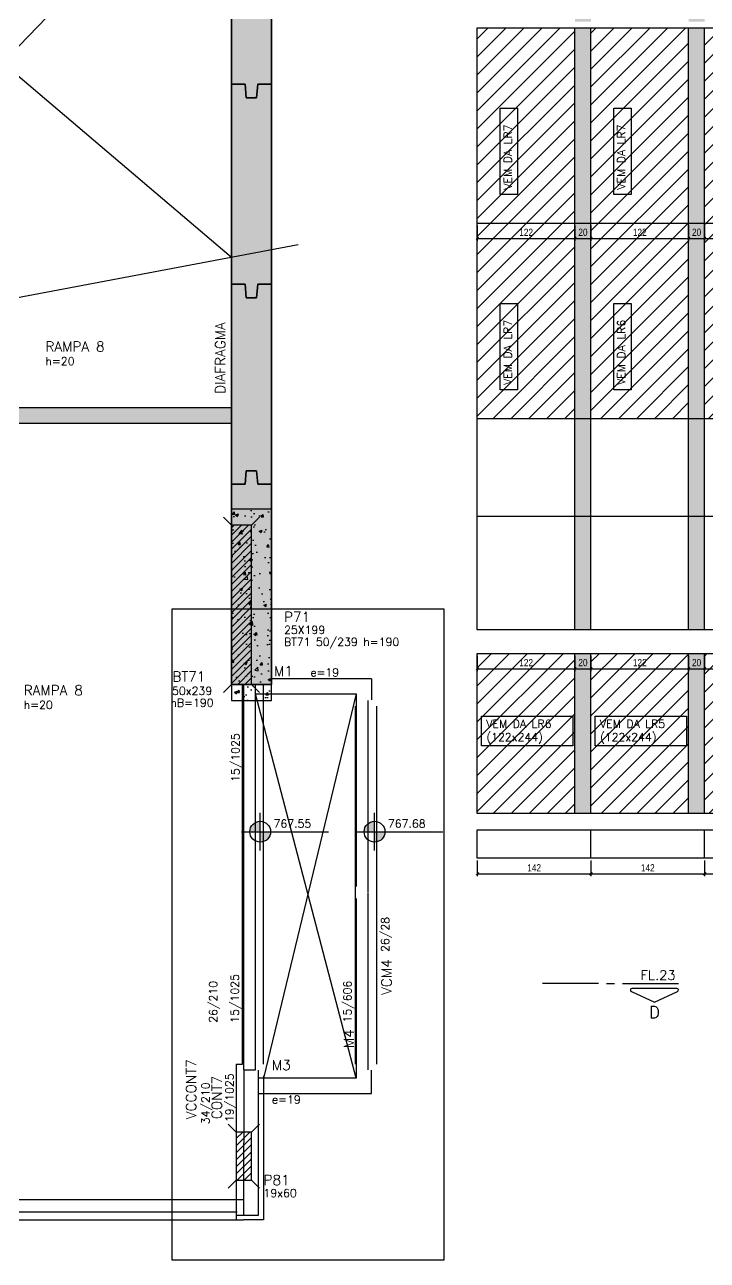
# Model space of a CAD drawing. Extents: x 1860 to 9314, y -614 to 3837.
# Drawn here: x 6592 to 7445, y 378 to 1921 of the extents above; entities that cross this region are included whole.
import ezdxf
from ezdxf.enums import TextEntityAlignment as Align

# ---------------------------------------------------------------- set-up
doc = ezdxf.new("R2010")
doc.units = 0
doc.linetypes.add('DASHED', pattern=[0.75, 0.5, -0.25])
for name, color, linetype in [('COTA', 241, 'Continuous'), ('F-AUX', 2, 'Continuous'), ('F-AUX-RED', 1, 'Continuous'), ('F-BLOCOS', 3, 'Continuous'), ('F-BLOCOS-DIM', 2, 'Continuous'), ('F-BLOCOS-NOME', 3, 'Continuous'), ('F-CORTE-INDICAÇÃO', 4, 'Continuous'), ('F-DESNIVEL-8', 11, 'Continuous'), ('F-LAJES', 3, 'Continuous'), ('F-LAJES-DIM', 2, 'Continuous'), ('F-LAJES-NOME', 4, 'Continuous'), ('F-NÍVEL-PLANTA', 2, 'Continuous'), ('F-PARC-DIM', 2, 'Continuous'), ('F-PARC-NOME', 4, 'Continuous'), ('F-PILARES-DIM', 172, 'Continuous'), ('F-PILARES-HACH', 174, 'Continuous'), ('F-PILARES-N', 170, 'Continuous'), ('F-PILARES-NASCE', 4, 'Continuous'), ('F-PILARES-NOME', 170, 'Continuous'), ('F-SOLIDO-EST', 252, 'Continuous'), ('F-TEXTO', 6, 'Continuous'), ('F-VIGAS', 3, 'Continuous'), ('F-VIGAS-NOME', 4, 'Continuous'), ('F-VÃO', 1, 'Continuous'), ('Painéis', 200, 'Continuous')]:
    doc.layers.add(name, color=color, linetype=linetype)
doc.layers.add('Hachura', color=251, linetype='Continuous', lineweight=9)
doc.styles.add('COTA TECNICA-50', font='techl___.ttf', dxfattribs={"height": 9})
doc.styles.add('MCP', font='romans.shx')
doc.styles.add('ROMANS', font='romans.shx')
doc.dimstyles.new('COTA PAINEL-50', dxfattribs={"dimtxt": 9, "dimasz": 3, "dimexe": 3, "dimexo": 3, "dimgap": 3, "dimtad": 1, "dimdec": 1, "dimzin": 12, "dimdsep": 46, "dimtxsty": 'COTA TECNICA-50', "dimblk1": 'OBLIQUE', "dimblk2": 'OBLIQUE', "dimsah": 1, "dimcen": 0.9, "dimclrd": 4, "dimclre": 4, "dimclrt": 240, "dimadec": 1, "dimazin": 3, "dimtfac": 1, "dimtdec": 1, "dimtmove": 0, "dimatfit": 3, "dimfxl": 1, "dimtolj": 1, "dimtzin": 12, "dimarcsym": 0})
pattern_1 = [(45, (3615.476, 1372.732), (-4.419417, 4.419417), [])]

# ---------------------------------------------------------------- blocks, each defined once
blk = doc.blocks.new('*U422')
at = {"layer": 'F-CORTE-INDICAÇÃO'}
for p, q in [((70, 0), (0, 0)), ((80, 0), (90, 0)), ((100, 0), (170, 0))]:
    blk.add_line(p, q, dxfattribs=at)
blk.add_lwpolyline([(112, 6, -0.802585), (111.2, 9.8), (140, 23.3), (168.8, 9.8, -0.802585), (168, 6)], format="xyb", close=True, dxfattribs=at)
at = {"layer": 'F-CORTE-INDICAÇÃO', "style": 'ROMANS'}
blk.add_attdef('CORTE', text='', height=15, dxfattribs=at).set_placement((140, 35.8), align=Align.MIDDLE_CENTER)
at = {"layer": 'F-CORTE-INDICAÇÃO', "color": 2, "style": 'ROMANS'}
blk.add_attdef('FOLHA', text='', height=12, dxfattribs=at).set_placement((144.6, -10.5), align=Align.MIDDLE_CENTER)
blk = doc.blocks.new('A$C73795571')
at = {"layer": 'F-AUX-RED', "linetype": 'Continuous'}
h = blk.add_hatch(dxfattribs=at)
h.set_pattern_fill('AR-CONC', color=256, scale=5)
h.set_pattern_definition([(50, (4e-12, -570), (35.863, -3.1376), [3.75, -41.25]), (355, (4e-12, -570), (-6.93757, 37.6096), [3, -33]), (100.4514, (2.99, -570.26), (28.92544, 34.472), [3.187, -35.0571]), (46.1842, (4e-12, -560), (53.36207, -8.27596), [5.625, -61.875]), (96.6356, (4.447, -560.69), (46.7331, 48.7059), [4.7805, -52.5857]), (351.1842, (4e-12, -560), (46.7331, 48.7059), [4.5, -49.5]), (21, (5, -562.5), (29.84535, -20.13094), [3.75, -41.25]), (326, (5, -562.5), (12.16577, 36.2575), [3, -33]), (71.4514, (7.487, -564.178), (42.01112, 16.12656), [3.187, -35.0571]), (37.5, (4e-12, -570), (0.607993, 16.644693), [0, -32.6, 0, -33.5, 0, -33.125]), (7.5, (4e-12, -570), (13.15348, 19.72059), [0, -19.1, 0, -31.85, 0, -12.625]), (327.5, (-11.15, -570), (26.69112, -1.127744), [0, -12.5, 0, -39, 0, -51.75]), (317.5, (-16.15, -570), (29.15931, 5.00525), [0, -16.25, 0, -25.9, 0, -36.75])])
h.paths.add_polyline_path([(3234.5, -295.5), (3284.5, -295.5), (3284.5, -56.5), (3234.5, -56.5)])
at = {"layer": 'F-BLOCOS', "color": 2, "linetype": 'Continuous'}
blk.add_lwpolyline([(3234.5, -295.5), (3284.5, -295.5), (3284.5, -56.5), (3234.5, -56.5)], close=True, dxfattribs=at)
blk = doc.blocks.new('Nível - Planta')
at = {"layer": 'F-NÍVEL-PLANTA'}
h = blk.add_hatch(color=71, dxfattribs=at)
h.paths.add_polyline_path([(0, 0), (0, 0.26, 0.414214), (-0.26, 0)])
h.paths.add_polyline_path([(0.26, 0), (0, 0), (0, -0.26, 0.414214)])
for p, q in [((0, -0.469), (0, 0.469)), ((-0.469, 0), (1.704, 0))]:
    blk.add_line(p, q, dxfattribs=at)
blk.add_circle((0, 0), 0.26, dxfattribs=at)
at = {"layer": 'F-TEXTO', "color": 3, "style": 'MCP'}
blk.add_attdef('NÍVEL', (0.333, 0.102), '', height=0.2, dxfattribs=at)
blk = doc.blocks.new('_Oblique')
at = {"color": 0, "linetype": 'ByBlock', "lineweight": -2}
blk.add_line((-0.5, -0.5), (0.5, 0.5), dxfattribs=at)
blk = doc.blocks.new('*D790')
at = {"layer": 'COTA', "color": 4, "lineweight": -2, "transparency": 16777216}
for p, q in [((7157.2, 1670.5), (7157.2, 1651.5)), ((7279.2, 1670.5), (7279.2, 1651.5)), ((7157.2, 1654.5), (7279.2, 1654.5))]:
    blk.add_line(p, q, dxfattribs=at)
at = {"layer": 'Defpoints', "color": 0, "transparency": 16777216}
for p in [(7157.2, 1673.5), (7279.2, 1673.5), (7279.2, 1654.5)]:
    blk.add_point(p, dxfattribs=at)
at = {"layer": 'COTA', "color": 4, "lineweight": -2, "transparency": 16777216, "xscale": 3, "yscale": 3, "zscale": 3, "rotation": 180}
blk.add_blockref('_Oblique', (7157.2, 1654.5), dxfattribs=at)
at = {"layer": 'COTA', "color": 4, "lineweight": -2, "transparency": 16777216, "xscale": 3, "yscale": 3, "zscale": 3}
blk.add_blockref('_Oblique', (7279.2, 1654.5), dxfattribs=at)
at = {"layer": 'COTA', "color": 240, "transparency": 16777216, "insert": (7218.2, 1662.1), "char_height": 9, "attachment_point": 5, "style": 'COTA TECNICA-50'}
blk.add_mtext('\\A1;122', dxfattribs=at)
blk = doc.blocks.new('*D791')
at = {"layer": 'COTA', "color": 4, "lineweight": -2, "transparency": 16777216}
for p, q in [((7279.2, 1670.5), (7279.2, 1651.5)), ((7299.2, 1670.5), (7299.2, 1651.5)), ((7279.2, 1654.5), (7299.2, 1654.5))]:
    blk.add_line(p, q, dxfattribs=at)
at = {"layer": 'Defpoints', "color": 0, "transparency": 16777216}
for p in [(7279.2, 1673.5), (7299.2, 1673.5), (7299.2, 1654.5)]:
    blk.add_point(p, dxfattribs=at)
at = {"layer": 'COTA', "color": 4, "lineweight": -2, "transparency": 16777216, "xscale": 3, "yscale": 3, "zscale": 3, "rotation": 180}
blk.add_blockref('_Oblique', (7279.2, 1654.5), dxfattribs=at)
at = {"layer": 'COTA', "color": 4, "lineweight": -2, "transparency": 16777216, "xscale": 3, "yscale": 3, "zscale": 3}
blk.add_blockref('_Oblique', (7299.2, 1654.5), dxfattribs=at)
at = {"layer": 'COTA', "color": 240, "transparency": 16777216, "insert": (7289.2, 1662.1), "char_height": 9, "attachment_point": 5, "style": 'COTA TECNICA-50'}
blk.add_mtext('\\A1;20', dxfattribs=at)
blk = doc.blocks.new('*D792')
at = {"layer": 'COTA', "color": 4, "lineweight": -2, "transparency": 16777216}
for p, q in [((7299.2, 1670.5), (7299.2, 1651.5)), ((7421.2, 1670.5), (7421.2, 1651.5)), ((7299.2, 1654.5), (7421.2, 1654.5))]:
    blk.add_line(p, q, dxfattribs=at)
at = {"layer": 'Defpoints', "color": 0, "transparency": 16777216}
for p in [(7299.2, 1673.5), (7421.2, 1673.5), (7421.2, 1654.5)]:
    blk.add_point(p, dxfattribs=at)
at = {"layer": 'COTA', "color": 4, "lineweight": -2, "transparency": 16777216, "xscale": 3, "yscale": 3, "zscale": 3, "rotation": 180}
blk.add_blockref('_Oblique', (7299.2, 1654.5), dxfattribs=at)
at = {"layer": 'COTA', "color": 4, "lineweight": -2, "transparency": 16777216, "xscale": 3, "yscale": 3, "zscale": 3}
blk.add_blockref('_Oblique', (7421.2, 1654.5), dxfattribs=at)
at = {"layer": 'COTA', "color": 240, "transparency": 16777216, "insert": (7360.2, 1662.1), "char_height": 9, "attachment_point": 5, "style": 'COTA TECNICA-50'}
blk.add_mtext('\\A1;122', dxfattribs=at)
blk = doc.blocks.new('*D793')
at = {"layer": 'COTA', "color": 4, "lineweight": -2, "transparency": 16777216}
for p, q in [((7421.2, 1670.5), (7421.2, 1651.5)), ((7441.2, 1670.5), (7441.2, 1651.5)), ((7421.2, 1654.5), (7441.2, 1654.5))]:
    blk.add_line(p, q, dxfattribs=at)
at = {"layer": 'Defpoints', "color": 0, "transparency": 16777216}
for p in [(7421.2, 1673.5), (7441.2, 1673.5), (7441.2, 1654.5)]:
    blk.add_point(p, dxfattribs=at)
at = {"layer": 'COTA', "color": 4, "lineweight": -2, "transparency": 16777216, "xscale": 3, "yscale": 3, "zscale": 3, "rotation": 180}
blk.add_blockref('_Oblique', (7421.2, 1654.5), dxfattribs=at)
at = {"layer": 'COTA', "color": 4, "lineweight": -2, "transparency": 16777216, "xscale": 3, "yscale": 3, "zscale": 3}
blk.add_blockref('_Oblique', (7441.2, 1654.5), dxfattribs=at)
at = {"layer": 'COTA', "color": 240, "transparency": 16777216, "insert": (7431.2, 1662.1), "char_height": 9, "attachment_point": 5, "style": 'COTA TECNICA-50'}
blk.add_mtext('\\A1;20', dxfattribs=at)
blk = doc.blocks.new('*D794')
at = {"layer": 'COTA', "color": 4, "lineweight": -2, "transparency": 16777216}
for p, q in [((7441.2, 1670.5), (7441.2, 1651.5)), ((7563.2, 1670.5), (7563.2, 1651.5)), ((7441.2, 1654.5), (7563.2, 1654.5))]:
    blk.add_line(p, q, dxfattribs=at)
at = {"layer": 'Defpoints', "color": 0, "transparency": 16777216}
for p in [(7441.2, 1673.5), (7563.2, 1673.5), (7563.2, 1654.5)]:
    blk.add_point(p, dxfattribs=at)
at = {"layer": 'COTA', "color": 4, "lineweight": -2, "transparency": 16777216, "xscale": 3, "yscale": 3, "zscale": 3, "rotation": 180}
blk.add_blockref('_Oblique', (7441.2, 1654.5), dxfattribs=at)
at = {"layer": 'COTA', "color": 4, "lineweight": -2, "transparency": 16777216, "xscale": 3, "yscale": 3, "zscale": 3}
blk.add_blockref('_Oblique', (7563.2, 1654.5), dxfattribs=at)
at = {"layer": 'COTA', "color": 240, "transparency": 16777216, "insert": (7502.2, 1662.1), "char_height": 9, "attachment_point": 5, "style": 'COTA TECNICA-50'}
blk.add_mtext('\\A1;122', dxfattribs=at)
blk = doc.blocks.new('*D816')
at = {"layer": 'COTA', "color": 4, "lineweight": -2, "transparency": 16777216}
for p, q in [((7157.2, 1132.8), (7157.2, 1113.8)), ((7279.2, 1132.8), (7279.2, 1113.8)), ((7157.2, 1116.8), (7279.2, 1116.8))]:
    blk.add_line(p, q, dxfattribs=at)
at = {"layer": 'Defpoints', "color": 0, "transparency": 16777216}
for p in [(7157.2, 1135.8), (7279.2, 1135.8), (7279.2, 1116.8)]:
    blk.add_point(p, dxfattribs=at)
at = {"layer": 'COTA', "color": 4, "lineweight": -2, "transparency": 16777216, "xscale": 3, "yscale": 3, "zscale": 3, "rotation": 180}
blk.add_blockref('_Oblique', (7157.2, 1116.8), dxfattribs=at)
at = {"layer": 'COTA', "color": 4, "lineweight": -2, "transparency": 16777216, "xscale": 3, "yscale": 3, "zscale": 3}
blk.add_blockref('_Oblique', (7279.2, 1116.8), dxfattribs=at)
at = {"layer": 'COTA', "color": 240, "transparency": 16777216, "insert": (7218.2, 1124.4), "char_height": 9, "attachment_point": 5, "style": 'COTA TECNICA-50'}
blk.add_mtext('\\A1;122', dxfattribs=at)
blk = doc.blocks.new('*D817')
at = {"layer": 'COTA', "color": 4, "lineweight": -2, "transparency": 16777216}
for p, q in [((7279.2, 1132.8), (7279.2, 1113.8)), ((7299.2, 1132.8), (7299.2, 1113.8)), ((7279.2, 1116.8), (7299.2, 1116.8))]:
    blk.add_line(p, q, dxfattribs=at)
at = {"layer": 'Defpoints', "color": 0, "transparency": 16777216}
for p in [(7279.2, 1135.8), (7299.2, 1135.8), (7299.2, 1116.8)]:
    blk.add_point(p, dxfattribs=at)
at = {"layer": 'COTA', "color": 4, "lineweight": -2, "transparency": 16777216, "xscale": 3, "yscale": 3, "zscale": 3, "rotation": 180}
blk.add_blockref('_Oblique', (7279.2, 1116.8), dxfattribs=at)
at = {"layer": 'COTA', "color": 4, "lineweight": -2, "transparency": 16777216, "xscale": 3, "yscale": 3, "zscale": 3}
blk.add_blockref('_Oblique', (7299.2, 1116.8), dxfattribs=at)
at = {"layer": 'COTA', "color": 240, "transparency": 16777216, "insert": (7289.2, 1124.4), "char_height": 9, "attachment_point": 5, "style": 'COTA TECNICA-50'}
blk.add_mtext('\\A1;20', dxfattribs=at)
blk = doc.blocks.new('*D818')
at = {"layer": 'COTA', "color": 4, "lineweight": -2, "transparency": 16777216}
for p, q in [((7299.2, 1132.8), (7299.2, 1113.8)), ((7421.2, 1132.8), (7421.2, 1113.8)), ((7299.2, 1116.8), (7421.2, 1116.8))]:
    blk.add_line(p, q, dxfattribs=at)
at = {"layer": 'Defpoints', "color": 0, "transparency": 16777216}
for p in [(7299.2, 1135.8), (7421.2, 1135.8), (7421.2, 1116.8)]:
    blk.add_point(p, dxfattribs=at)
at = {"layer": 'COTA', "color": 4, "lineweight": -2, "transparency": 16777216, "xscale": 3, "yscale": 3, "zscale": 3, "rotation": 180}
blk.add_blockref('_Oblique', (7299.2, 1116.8), dxfattribs=at)
at = {"layer": 'COTA', "color": 4, "lineweight": -2, "transparency": 16777216, "xscale": 3, "yscale": 3, "zscale": 3}
blk.add_blockref('_Oblique', (7421.2, 1116.8), dxfattribs=at)
at = {"layer": 'COTA', "color": 240, "transparency": 16777216, "insert": (7360.2, 1124.4), "char_height": 9, "attachment_point": 5, "style": 'COTA TECNICA-50'}
blk.add_mtext('\\A1;122', dxfattribs=at)
blk = doc.blocks.new('*D819')
at = {"layer": 'COTA', "color": 4, "lineweight": -2, "transparency": 16777216}
for p, q in [((7421.2, 1132.8), (7421.2, 1113.8)), ((7441.2, 1132.8), (7441.2, 1113.8)), ((7421.2, 1116.8), (7441.2, 1116.8))]:
    blk.add_line(p, q, dxfattribs=at)
at = {"layer": 'Defpoints', "color": 0, "transparency": 16777216}
for p in [(7421.2, 1135.8), (7441.2, 1135.8), (7441.2, 1116.8)]:
    blk.add_point(p, dxfattribs=at)
at = {"layer": 'COTA', "color": 4, "lineweight": -2, "transparency": 16777216, "xscale": 3, "yscale": 3, "zscale": 3, "rotation": 180}
blk.add_blockref('_Oblique', (7421.2, 1116.8), dxfattribs=at)
at = {"layer": 'COTA', "color": 4, "lineweight": -2, "transparency": 16777216, "xscale": 3, "yscale": 3, "zscale": 3}
blk.add_blockref('_Oblique', (7441.2, 1116.8), dxfattribs=at)
at = {"layer": 'COTA', "color": 240, "transparency": 16777216, "insert": (7431.2, 1124.4), "char_height": 9, "attachment_point": 5, "style": 'COTA TECNICA-50'}
blk.add_mtext('\\A1;20', dxfattribs=at)
blk = doc.blocks.new('*D820')
at = {"layer": 'COTA', "color": 4, "lineweight": -2, "transparency": 16777216}
for p, q in [((7441.2, 1132.8), (7441.2, 1113.8)), ((7563.2, 1132.8), (7563.2, 1113.8)), ((7441.2, 1116.8), (7563.2, 1116.8))]:
    blk.add_line(p, q, dxfattribs=at)
at = {"layer": 'Defpoints', "color": 0, "transparency": 16777216}
for p in [(7441.2, 1135.8), (7563.2, 1135.8), (7563.2, 1116.8)]:
    blk.add_point(p, dxfattribs=at)
at = {"layer": 'COTA', "color": 4, "lineweight": -2, "transparency": 16777216, "xscale": 3, "yscale": 3, "zscale": 3, "rotation": 180}
blk.add_blockref('_Oblique', (7441.2, 1116.8), dxfattribs=at)
at = {"layer": 'COTA', "color": 4, "lineweight": -2, "transparency": 16777216, "xscale": 3, "yscale": 3, "zscale": 3}
blk.add_blockref('_Oblique', (7563.2, 1116.8), dxfattribs=at)
at = {"layer": 'COTA', "color": 240, "transparency": 16777216, "insert": (7502.2, 1124.4), "char_height": 9, "attachment_point": 5, "style": 'COTA TECNICA-50'}
blk.add_mtext('\\A1;122', dxfattribs=at)
blk = doc.blocks.new('*D826')
at = {"layer": 'COTA', "color": 4, "lineweight": -2, "transparency": 16777216}
for p, q in [((7157.2, 877.1), (7157.2, 857.5)), ((7299.2, 877.1), (7299.2, 857.5)), ((7157.2, 860.5), (7299.2, 860.5))]:
    blk.add_line(p, q, dxfattribs=at)
at = {"layer": 'Defpoints', "color": 0, "transparency": 16777216}
for p in [(7157.2, 880.1), (7299.2, 880.1), (7299.2, 860.5)]:
    blk.add_point(p, dxfattribs=at)
at = {"layer": 'COTA', "color": 4, "lineweight": -2, "transparency": 16777216, "xscale": 3, "yscale": 3, "zscale": 3, "rotation": 180}
blk.add_blockref('_Oblique', (7157.2, 860.5), dxfattribs=at)
at = {"layer": 'COTA', "color": 4, "lineweight": -2, "transparency": 16777216, "xscale": 3, "yscale": 3, "zscale": 3}
blk.add_blockref('_Oblique', (7299.2, 860.5), dxfattribs=at)
at = {"layer": 'COTA', "color": 240, "transparency": 16777216, "insert": (7228.2, 868), "char_height": 9, "attachment_point": 5, "style": 'COTA TECNICA-50'}
blk.add_mtext('\\A1;142', dxfattribs=at)
blk = doc.blocks.new('*D827')
at = {"layer": 'COTA', "color": 4, "lineweight": -2, "transparency": 16777216}
for p, q in [((7299.2, 877.1), (7299.2, 857.5)), ((7441.2, 877.1), (7441.2, 857.5)), ((7299.2, 860.5), (7441.2, 860.5))]:
    blk.add_line(p, q, dxfattribs=at)
at = {"layer": 'Defpoints', "color": 0, "transparency": 16777216}
for p in [(7299.2, 880.1), (7441.2, 880.1), (7441.2, 860.5)]:
    blk.add_point(p, dxfattribs=at)
at = {"layer": 'COTA', "color": 4, "lineweight": -2, "transparency": 16777216, "xscale": 3, "yscale": 3, "zscale": 3, "rotation": 180}
blk.add_blockref('_Oblique', (7299.2, 860.5), dxfattribs=at)
at = {"layer": 'COTA', "color": 4, "lineweight": -2, "transparency": 16777216, "xscale": 3, "yscale": 3, "zscale": 3}
blk.add_blockref('_Oblique', (7441.2, 860.5), dxfattribs=at)
at = {"layer": 'COTA', "color": 240, "transparency": 16777216, "insert": (7370.2, 868), "char_height": 9, "attachment_point": 5, "style": 'COTA TECNICA-50'}
blk.add_mtext('\\A1;142', dxfattribs=at)
blk = doc.blocks.new('*D828')
at = {"layer": 'COTA', "color": 4, "lineweight": -2, "transparency": 16777216}
for p, q in [((7441.2, 877.1), (7441.2, 857.5)), ((7583.2, 877.1), (7583.2, 857.5)), ((7441.2, 860.5), (7583.2, 860.5))]:
    blk.add_line(p, q, dxfattribs=at)
at = {"layer": 'Defpoints', "color": 0, "transparency": 16777216}
for p in [(7441.2, 880.1), (7583.2, 880.1), (7583.2, 860.5)]:
    blk.add_point(p, dxfattribs=at)
at = {"layer": 'COTA', "color": 4, "lineweight": -2, "transparency": 16777216, "xscale": 3, "yscale": 3, "zscale": 3, "rotation": 180}
blk.add_blockref('_Oblique', (7441.2, 860.5), dxfattribs=at)
at = {"layer": 'COTA', "color": 4, "lineweight": -2, "transparency": 16777216, "xscale": 3, "yscale": 3, "zscale": 3}
blk.add_blockref('_Oblique', (7583.2, 860.5), dxfattribs=at)
at = {"layer": 'COTA', "color": 240, "transparency": 16777216, "insert": (7512.2, 868), "char_height": 9, "attachment_point": 5, "style": 'COTA TECNICA-50'}
blk.add_mtext('\\A1;142', dxfattribs=at)

msp = doc.modelspace()

# ---------------------------------------------------------------- hatches: boundary and pattern name
at = {"layer": 'F-PILARES-HACH', "linetype": 'Continuous'}
h = msp.add_hatch(dxfattribs=at)
h.set_pattern_fill('ANSI31', color=256, scale=50, style=0)
h.set_pattern_definition(pattern_1)
h.paths.add_polyline_path([(6849.98, 1097.23), (6874.98, 1097.23), (6874.98, 1296.23), (6849.98, 1296.23)], flags=16)
h = msp.add_hatch(dxfattribs=at)
h.set_pattern_fill('ANSI31', color=256, scale=50, style=0)
h.set_pattern_definition(pattern_1)
h.paths.add_polyline_path([(6855.98, 477.83), (6874.98, 477.83), (6874.98, 537.83), (6855.98, 537.83)], flags=16)
at = {"layer": 'F-SOLIDO-EST'}
h = msp.add_hatch(color=256, dxfattribs=at)
h.dxf.hatch_style = 1
h.paths.add_polyline_path([(6899.98, 2097.23), (6882.98, 2097.23), (6881.48, 2080.23), (6868.48, 2080.23), (6866.98, 2097.23), (6849.98, 2097.23), (6849.98, 1847.23), (6866.98, 1847.23), (6868.48, 1830.23), (6881.48, 1830.23), (6882.98, 1847.23), (6899.98, 1847.23)])
h = msp.add_hatch(color=256, dxfattribs=at)
h.dxf.hatch_style = 1
h.paths.add_polyline_path([(6899.98, 1847.23), (6882.98, 1847.23), (6881.48, 1830.23), (6868.48, 1830.23), (6866.98, 1847.23), (6849.98, 1847.23), (6849.98, 1597.23), (6866.98, 1597.23), (6868.48, 1580.23), (6881.48, 1580.23), (6882.98, 1597.23), (6899.98, 1597.23)])
h = msp.add_hatch(color=256, dxfattribs=at)
h.dxf.hatch_style = 1
h.paths.add_polyline_path([(6899.98, 1597.23), (6882.98, 1597.23), (6881.48, 1580.23), (6868.48, 1580.23), (6866.98, 1597.23), (6849.98, 1597.23), (6849.98, 1347.23), (6866.98, 1347.23), (6868.48, 1364.23), (6881.48, 1364.23), (6882.98, 1347.23), (6899.98, 1347.23)])
h = msp.add_hatch(color=256, dxfattribs=at)
h.dxf.hatch_style = 1
h.paths.add_polyline_path([(6899.98, 1347.23), (6882.98, 1347.23), (6881.48, 1364.23), (6868.48, 1364.23), (6866.98, 1347.23), (6849.98, 1347.23), (6849.98, 1097.23), (6899.98, 1097.23)])
at = {"layer": 'Hachura', "linetype": 'ByBlock'}
h = msp.add_hatch(dxfattribs=at)
h.set_pattern_fill('ANSI31', color=256, scale=5)
h.paths.add_polyline_path([(7157.2, 2203.48), (7279.2, 2203.48), (7279.2, 2447.48), (7157.2, 2447.48)])
h.paths.add_polyline_path([(7299.2, 2203.48), (7421.2, 2203.48), (7421.2, 2447.48), (7299.2, 2447.48)])
h.paths.add_polyline_path([(7441.2, 2203.48), (7563.2, 2203.48), (7563.2, 2447.48), (7441.2, 2447.48)])
h.paths.add_polyline_path([(7705.2, 2447.48), (7583.2, 2447.48), (7583.2, 2203.48), (7705.2, 2203.48)])
h.paths.add_polyline_path([(7725.2, 2203.48), (7811.7, 2203.48), (7811.7, 2447.48), (7725.2, 2447.48)])
h.paths.add_polyline_path([(7279.2, 1917.48), (7157.2, 1917.48), (7157.2, 1673.48), (7279.2, 1673.48)])
h.paths.add_polyline_path([(7279.2, 1673.48), (7157.2, 1673.48), (7157.2, 1429.48), (7279.2, 1429.48)])
h.paths.add_polyline_path([(7299.2, 1429.48), (7421.2, 1429.48), (7421.2, 1673.48), (7299.2, 1673.48)])
h.paths.add_polyline_path([(7299.2, 1673.48), (7421.2, 1673.48), (7421.2, 1917.48), (7299.2, 1917.48)])
h.paths.add_polyline_path([(7563.2, 1917.48), (7441.2, 1917.48), (7441.2, 1673.48), (7563.2, 1673.48)])
h.paths.add_polyline_path([(7563.2, 1673.48), (7441.2, 1673.48), (7441.2, 1429.48), (7563.2, 1429.48)])
h.paths.add_polyline_path([(7583.2, 1429.48), (7705.2, 1429.48), (7705.2, 1673.48), (7583.2, 1673.48)])
h.paths.add_polyline_path([(7583.2, 1673.48), (7705.2, 1673.48), (7705.2, 1917.48), (7583.2, 1917.48)])
h.paths.add_polyline_path([(7725.2, 1673.48), (7811.7, 1673.48), (7811.7, 1917.48), (7725.2, 1917.48)])
h.paths.add_polyline_path([(7725.2, 1429.48), (7811.7, 1429.48), (7811.7, 1673.48), (7725.2, 1673.48)])
h.paths.add_polyline_path([(7157.2, 935.77), (7279.2, 935.77), (7279.2, 1135.77), (7157.2, 1135.77)])
h.paths.add_polyline_path([(7299.2, 935.77), (7421.2, 935.77), (7421.2, 1135.77), (7299.2, 1135.77)])
h.paths.add_polyline_path([(7441.2, 935.77), (7563.2, 935.77), (7563.2, 1135.77), (7441.2, 1135.77)])
h.paths.add_polyline_path([(7583.2, 935.77), (7705.2, 935.77), (7705.2, 1135.77), (7583.2, 1135.77)])
h.paths.add_polyline_path([(7725.2, 935.77), (7811.7, 935.77), (7811.7, 1135.77), (7725.2, 1135.77)])
h = msp.add_hatch(color=256, dxfattribs=at)
h.dxf.hatch_style = 1
h.paths.add_polyline_path([(7279.2, 2203.48), (7299.2, 2203.48), (7299.2, 2447.48), (7279.2, 2447.48)])
h.paths.add_polyline_path([(7279.2, 2081.48), (7299.2, 2081.48), (7299.2, 2203.48), (7279.2, 2203.48)])
h.paths.add_polyline_path([(7299.2, 2081.48), (7279.2, 2081.48), (7279.2, 1925.48), (7299.2, 1925.48)])
h.paths.add_polyline_path([(7279.2, 1673.48), (7299.2, 1673.48), (7299.2, 1917.48), (7279.2, 1917.48)])
h.paths.add_polyline_path([(7299.2, 1673.48), (7279.2, 1673.48), (7279.2, 1429.48), (7299.2, 1429.48)])
h.paths.add_polyline_path([(7279.2, 1165.48), (7299.2, 1165.48), (7299.2, 1429.48), (7279.2, 1429.48)])
h.paths.add_polyline_path([(7299.2, 1135.77), (7279.2, 1135.77), (7279.2, 935.77), (7299.2, 935.77)])
h.paths.add_polyline_path([(7441.2, 1135.77), (7421.2, 1135.77), (7421.2, 935.77), (7441.2, 935.77)])
h.paths.add_polyline_path([(7441.2, 1429.48), (7421.2, 1429.48), (7421.2, 1165.48), (7441.2, 1165.48)])
h.paths.add_polyline_path([(7441.2, 1673.48), (7421.2, 1673.48), (7421.2, 1429.48), (7441.2, 1429.48)])
h.paths.add_polyline_path([(7421.2, 1673.48), (7441.2, 1673.48), (7441.2, 1917.48), (7421.2, 1917.48)])
h.paths.add_polyline_path([(7421.2, 1925.48), (7441.2, 1925.48), (7441.2, 2081.48), (7421.2, 2081.48)])
h.paths.add_polyline_path([(7421.2, 2081.48), (7441.2, 2081.48), (7441.2, 2203.48), (7421.2, 2203.48)])
h.paths.add_polyline_path([(7421.2, 2203.48), (7441.2, 2203.48), (7441.2, 2447.48), (7421.2, 2447.48)])
h.paths.add_polyline_path([(7563.2, 2203.48), (7583.2, 2203.48), (7583.2, 2447.48), (7563.2, 2447.48)])
h.paths.add_polyline_path([(7563.2, 2081.48), (7583.2, 2081.48), (7583.2, 2203.48), (7563.2, 2203.48)])
h.paths.add_polyline_path([(7583.2, 2081.48), (7563.2, 2081.48), (7563.2, 1925.48), (7583.2, 1925.48)])
h.paths.add_polyline_path([(7563.2, 1673.48), (7583.2, 1673.48), (7583.2, 1917.48), (7563.2, 1917.48)])
h.paths.add_polyline_path([(7563.2, 1429.48), (7583.2, 1429.48), (7583.2, 1673.48), (7563.2, 1673.48)])
h.paths.add_polyline_path([(7583.2, 1429.48), (7563.2, 1429.48), (7563.2, 1165.48), (7583.2, 1165.48)])
h.paths.add_polyline_path([(7563.2, 935.77), (7583.2, 935.77), (7583.2, 1135.77), (7563.2, 1135.77)])
h.paths.add_polyline_path([(7705.2, 935.77), (7725.2, 935.77), (7725.2, 1135.77), (7705.2, 1135.77)])
h.paths.add_polyline_path([(7725.2, 1429.48), (7705.2, 1429.48), (7705.2, 1165.48), (7725.2, 1165.48)])
h.paths.add_polyline_path([(7725.2, 1673.48), (7705.2, 1673.48), (7705.2, 1429.48), (7725.2, 1429.48)])
h.paths.add_polyline_path([(7705.2, 1673.48), (7725.2, 1673.48), (7725.2, 1917.48), (7705.2, 1917.48)])
h.paths.add_polyline_path([(7705.2, 1925.48), (7725.2, 1925.48), (7725.2, 2081.48), (7705.2, 2081.48)])
h.paths.add_polyline_path([(7725.2, 2203.48), (7705.2, 2203.48), (7705.2, 2081.48), (7725.2, 2081.48)])
h.paths.add_polyline_path([(7725.2, 2447.48), (7705.2, 2447.48), (7705.2, 2203.48), (7725.2, 2203.48)])

# ---------------------------------------------------------------- linework, layer by layer
at = {"layer": 'COTA'}
for points in [[(7185.73, 1709.27), (7185.73, 1817.02), (7207.27, 1817.02), (7207.27, 1709.27)], [(7327.73, 1709.27), (7327.73, 1817.02), (7349.27, 1817.02), (7349.27, 1709.27)], [(7185.73, 1465.27), (7185.73, 1573.02), (7207.27, 1573.02), (7207.27, 1465.27)], [(7327.73, 1465.27), (7327.73, 1573.02), (7349.27, 1573.02), (7349.27, 1465.27)], [(7162.38, 1057.35), (7276.52, 1057.35), (7276.52, 1020.48), (7162.38, 1020.48)], [(7304.38, 1057.35), (7418.52, 1057.35), (7418.52, 1020.48), (7304.38, 1020.48)]]:
    msp.add_lwpolyline(points, close=True, dxfattribs=at)
at = {"layer": 'F-AUX', "color": 1}
msp.add_lwpolyline([(6933.54, 1646.33), (6580.56, 1579.76), (6565.64, 1604.91), (6556.17, 1547.2), (6541.26, 1572.35), (6148.89, 1498.42)], dxfattribs=at)
at = {"layer": 'F-AUX-RED', "color": 4, "linetype": 'DASHED'}
msp.add_lwpolyline([(6776.11, 377.65), (6776.11, 1191.51), (7115.47, 1191.51), (7115.47, 377.65), (6776.11, 377.65)], dxfattribs=at)
at = {"layer": 'F-DESNIVEL-8', "linetype": 'Continuous'}
for points in [[(6849.98, 1423.73), (6849.98, 1442.73), (6215.58, 1442.73)], [(6849.98, 1423.73), (6215.58, 1442.73), (6215.58, 1423.73)], [(6849.98, 1423.73), (6215.58, 1423.73), (6849.98, 1423.73)]]:
    msp.add_solid(points, dxfattribs=at)
at = {"layer": 'F-LAJES'}
for points in [[(7157.2, 1917.48), (7811.7, 1917.48), (7811.7, 1165.48), (7157.2, 1165.48)], [(7157.2, 1135.77), (7811.7, 1135.77), (7811.7, 935.77), (7157.2, 935.77)], [(7157.2, 915.58), (7811.7, 915.58), (7811.7, 880.08), (7157.2, 880.08)]]:
    msp.add_lwpolyline(points, close=True, dxfattribs=at)
at = {"layer": 'F-PILARES-N'}
msp.add_lwpolyline([(6849.98, 1097.23), (6874.98, 1097.23), (6874.98, 1296.23), (6849.98, 1296.23), (6849.98, 1097.23)], dxfattribs=at)
at = {"layer": 'F-PILARES-N', "linetype": 'Continuous'}
msp.add_lwpolyline([(6855.98, 477.83), (6874.98, 477.83), (6874.98, 537.83), (6855.98, 537.83), (6855.98, 477.83)], dxfattribs=at)
at = {"layer": 'F-PILARES-NASCE'}
for p, q in [((6849.98, 1296.23), (6839.98, 1306.23)), ((6874.98, 1296.23), (6884.98, 1306.23)), ((6849.98, 1097.23), (6839.98, 1087.23)), ((6874.98, 1097.23), (6884.98, 1087.23))]:
    msp.add_line(p, q, dxfattribs=at)
at = {"layer": 'F-PILARES-NASCE', "linetype": 'Continuous'}
for p, q in [((6855.98, 537.83), (6845.98, 547.83)), ((6874.98, 537.83), (6884.98, 547.83)), ((6855.98, 477.83), (6845.98, 467.83)), ((6874.98, 477.83), (6884.98, 467.83))]:
    msp.add_line(p, q, dxfattribs=at)
at = {"layer": 'F-VIGAS'}
for p, q in [((6849.98, 2097.23), (6849.98, 1847.23)), ((6849.98, 1847.23), (6849.98, 2097.23)), ((6899.98, 1847.23), (6899.98, 2097.23)), ((6899.98, 2097.23), (6899.98, 1847.23)), ((6866.98, 1847.23), (6849.98, 1847.23)), ((6849.98, 1847.23), (6849.98, 1597.23)), ((6849.98, 1597.23), (6849.98, 1847.23)), ((6849.98, 1847.23), (6866.98, 1847.23)), ((6849.98, 1847.23), (6866.98, 1847.23)), ((6866.98, 1847.23), (6849.98, 1847.23)), ((6868.48, 1830.23), (6866.98, 1847.23)), ((6866.98, 1847.23), (6868.48, 1830.23)), ((6866.98, 1847.23), (6868.48, 1830.23)), ((6868.48, 1830.23), (6866.98, 1847.23)), ((6882.98, 1847.23), (6881.48, 1830.23)), ((6881.48, 1830.23), (6882.98, 1847.23)), ((6881.48, 1830.23), (6882.98, 1847.23)), ((6882.98, 1847.23), (6881.48, 1830.23)), ((6899.98, 1847.23), (6882.98, 1847.23)), ((6882.98, 1847.23), (6899.98, 1847.23)), ((6882.98, 1847.23), (6899.98, 1847.23)), ((6899.98, 1847.23), (6882.98, 1847.23)), ((6899.98, 1597.23), (6899.98, 1847.23)), ((6899.98, 1847.23), (6899.98, 1597.23)), ((6881.48, 1830.23), (6868.48, 1830.23)), ((6868.48, 1830.23), (6881.48, 1830.23)), ((6868.48, 1830.23), (6881.48, 1830.23)), ((6881.48, 1830.23), (6868.48, 1830.23)), ((6866.98, 1597.23), (6849.98, 1597.23)), ((6849.98, 1597.23), (6849.98, 1347.23)), ((6849.98, 1347.23), (6849.98, 1597.23)), ((6849.98, 1597.23), (6866.98, 1597.23)), ((6849.98, 1597.23), (6866.98, 1597.23)), ((6866.98, 1597.23), (6849.98, 1597.23)), ((6868.48, 1580.23), (6866.98, 1597.23)), ((6866.98, 1597.23), (6868.48, 1580.23)), ((6866.98, 1597.23), (6868.48, 1580.23)), ((6868.48, 1580.23), (6866.98, 1597.23)), ((6882.98, 1597.23), (6881.48, 1580.23)), ((6881.48, 1580.23), (6882.98, 1597.23)), ((6881.48, 1580.23), (6882.98, 1597.23)), ((6882.98, 1597.23), (6881.48, 1580.23)), ((6899.98, 1597.23), (6882.98, 1597.23)), ((6882.98, 1597.23), (6899.98, 1597.23)), ((6882.98, 1597.23), (6899.98, 1597.23)), ((6899.98, 1597.23), (6882.98, 1597.23)), ((6899.98, 1347.23), (6899.98, 1597.23)), ((6899.98, 1597.23), (6899.98, 1347.23)), ((6881.48, 1580.23), (6868.48, 1580.23)), ((6868.48, 1580.23), (6881.48, 1580.23)), ((6868.48, 1580.23), (6881.48, 1580.23)), ((6881.48, 1580.23), (6868.48, 1580.23)), ((6866.98, 1347.23), (6868.48, 1364.23)), ((6868.48, 1364.23), (6866.98, 1347.23)), ((6868.48, 1364.23), (6866.98, 1347.23)), ((6866.98, 1347.23), (6868.48, 1364.23)), ((6868.48, 1364.23), (6881.48, 1364.23)), ((6881.48, 1364.23), (6868.48, 1364.23)), ((6881.48, 1364.23), (6868.48, 1364.23)), ((6868.48, 1364.23), (6881.48, 1364.23)), ((6881.48, 1364.23), (6882.98, 1347.23)), ((6882.98, 1347.23), (6881.48, 1364.23)), ((6882.98, 1347.23), (6881.48, 1364.23)), ((6881.48, 1364.23), (6882.98, 1347.23)), ((6849.98, 1347.23), (6866.98, 1347.23)), ((6866.98, 1347.23), (6849.98, 1347.23)), ((6866.98, 1347.23), (6849.98, 1347.23)), ((6849.98, 1347.23), (6849.98, 1097.23)), ((6849.98, 1097.23), (6849.98, 1347.23)), ((6849.98, 1347.23), (6866.98, 1347.23)), ((6882.98, 1347.23), (6899.98, 1347.23)), ((6899.98, 1347.23), (6882.98, 1347.23)), ((6899.98, 1347.23), (6882.98, 1347.23)), ((6882.98, 1347.23), (6899.98, 1347.23)), ((6899.98, 1097.23), (6899.98, 1347.23)), ((6899.98, 1347.23), (6899.98, 1097.23)), ((6849.98, 1097.23), (6899.98, 1097.23)), ((6899.98, 1097.23), (6849.98, 1097.23)), ((6863.86, 622.85), (6863.86, 1097.23)), ((6889.86, 622.85), (6889.86, 1097.23)), ((7024.98, 1104.23), (6899.98, 1104.23)), ((7024.98, 1104.23), (7024.98, 1077.83)), ((6879.98, 1085.23), (7005.98, 1085.23)), ((7005.98, 1085.23), (7005.98, 844.85)), ((7004.86, 622.85), (7004.86, 1070.15)), ((7020.98, 837.83), (7020.98, 1077.17)), ((7031.06, 1070.15), (7031.06, 622.85)), ((7020.98, 615.83), (7020.98, 837.17)), ((7005.98, 829.85), (7005.98, 605.23)), ((6855.98, 622.85), (6855.98, 428.08)), ((6855.98, 622.85), (6863.86, 622.85)), ((7005.98, 605.23), (6883.98, 605.23)), ((6890.06, 608.15), (6890.06, 428.23)), ((7024.98, 586.23), (7024.98, 615.17)), ((6883.98, 586.23), (7024.98, 586.23)), ((6857.27, 434.23), (6864.98, 434.23)), ((6890.06, 428.23), (6864.98, 428.23))]:
    msp.add_line(p, q, dxfattribs=at)
for points in [[(6849.98, 1442.73), (6215.48, 1442.73)], [(6215.48, 1423.73), (6849.98, 1423.73)], [(6864.98, 1097.23), (6864.98, 615.83), (6879.98, 615.83), (6879.98, 1097.23)], [(6865.48, 615.17), (6864.98, 434.21), (6883.98, 434.21), (6883.98, 615.17)], [(6864.98, 453.23), (5396.11, 453.23), (5159.86, 423.23), (4861.48, 423.23)], [(4901.81, 408.23), (5160.81, 408.23), (5397.06, 438.23), (6857.27, 438.23)], [(4908.83, 398.23), (5161.44, 398.23), (5397.69, 428.23), (6864.98, 428.23)]]:
    msp.add_lwpolyline(points, dxfattribs=at)
at = {"layer": 'F-VÃO'}
for p, q in [((7005.98, 605.23), (6879.98, 1085.23)), ((7005.98, 1085.23), (6890.06, 605.23))]:
    msp.add_line(p, q, dxfattribs=at)
for points in [[(6215.48, 1512.73), (6849.98, 2170.23)], [(6849.98, 1630.57), (6215.48, 2170.23)]]:
    msp.add_lwpolyline(points, dxfattribs=at)
at = {"layer": 'Painéis'}
for p, q in [((7279.2, 1165.48), (7279.2, 1917.48)), ((7299.2, 1165.48), (7299.2, 1917.48)), ((7421.2, 1165.48), (7421.2, 1917.48)), ((7441.2, 1165.48), (7441.2, 1917.48)), ((7157.2, 1673.48), (7811.7, 1673.48)), ((7157.2, 1429.48), (7811.7, 1429.48)), ((7157.2, 1307.48), (7811.7, 1307.48)), ((7279.2, 935.77), (7279.2, 1135.77)), ((7299.2, 935.77), (7299.2, 1135.77)), ((7421.2, 935.77), (7421.2, 1135.77)), ((7441.2, 935.77), (7441.2, 1135.77)), ((7299.2, 880.08), (7299.2, 915.58)), ((7441.2, 880.08), (7441.2, 915.58))]:
    msp.add_line(p, q, dxfattribs=at)

# ---------------------------------------------------------------- block references
msp.add_blockref('A$C73795571', (3615.48, 1372.73))
at = {"layer": 'F-CORTE-INDICAÇÃO', "linetype": 'Continuous'}
ref = msp.add_blockref('*U422', (7238.46, 723.39), dxfattribs=dict(at, xscale=-1, rotation=180))
ref.add_attrib('FOLHA', 'FL.23', dxfattribs={"color": 2, "height": 12, "style": 'ROMANS'}).set_placement((7383.03, 733.9), align=Align.MIDDLE_CENTER)
ref.add_attrib('CORTE', 'D', dxfattribs={"height": 15, "style": 'ROMANS'}).set_placement((7378.46, 687.63), align=Align.MIDDLE_CENTER)
at = {"layer": 'F-NÍVEL-PLANTA', "linetype": 'Continuous', "xscale": 50, "yscale": 50, "zscale": 50}
for p, values in [((6885.95, 913.15), {'NÍVEL': '767.55'}), ((7028.8, 913.15), {'NÍVEL': '767.68'})]:
    msp.add_blockref('Nível - Planta', p, dxfattribs=at).add_auto_attribs(values)

# ---------------------------------------------------------------- texts
at = {"layer": 'COTA', "style": 'ROMANS'}
for s, p in [('VEM DA LR7', (7200.13, 1715.34)), ('VEM DA LR7', (7342.13, 1715.34)), ('VEM DA LR7', (7200.13, 1471.34)), ('VEM DA LR6', (7342.13, 1471.34))]:
    msp.add_text(s, height=10, rotation=90, dxfattribs=at).set_placement(p)
for s, p in [('VEM DA LR6', (7168.45, 1042.95)), ('VEM DA LR5', (7310.45, 1042.95)), ('(122x244)', (7168.45, 1026.47)), ('(122x244)', (7310.45, 1026.47))]:
    msp.add_text(s, height=10, dxfattribs=at).set_placement(p)
at = {"layer": 'F-BLOCOS-DIM', "linetype": 'Continuous', "style": 'MCP'}
msp.add_text('50x239', height=10, dxfattribs=at).set_placement((6775.8, 1094.09), align=Align.TOP_LEFT)
msp.add_text(' hB=190', height=10, dxfattribs=at).set_placement((6766.81, 1069.28))
at = {"layer": 'F-BLOCOS-NOME', "linetype": 'Continuous', "style": 'MCP'}
msp.add_text('BT71', height=12.5, dxfattribs=at).set_placement((6776.16, 1100.8))
at = {"layer": 'F-LAJES-DIM', "linetype": 'Continuous', "style": 'MCP'}
for p in [(6617.51, 1496.1), (6590.36, 1066.61)]:
    msp.add_text('h=20', height=10, dxfattribs=at).set_placement(p)
at = {"layer": 'F-LAJES-NOME', "linetype": 'Continuous', "style": 'MCP'}
for p in [(6617.51, 1513.1), (6590.36, 1083.61)]:
    msp.add_text('RAMPA 8', height=12.5, dxfattribs=at).set_placement(p)
at = {"layer": 'F-PARC-DIM', "style": 'MCP'}
for p in [(6948.53, 1107.13), (6900.56, 573.5)]:
    msp.add_text('e=19', height=10, dxfattribs=at).set_placement(p)
for s, p in [('15/1025', (6860, 975.27)), ('26/28', (7047, 762.91)), ('15/1025', (6859.22, 674.39)), ('15/606', (6999.89, 674.7)), ('26/210', (6832.17, 674.39)), ('19/1025', (6852.61, 550.32)), ('34/210', (6822.65, 547.56))]:
    msp.add_text(s, height=10, rotation=90, dxfattribs=at).set_placement(p)
at = {"layer": 'F-PARC-NOME', "style": 'MCP'}
for s, p in [('DIAFRAGMA', (6842.35, 1460.22)), ('VCCONT7', (6805.84, 553.89)), ('CONT7', (6837.95, 553.89))]:
    msp.add_text(s, height=12.5, rotation=90, dxfattribs=at).set_placement(p)
at = {"layer": 'F-PILARES-DIM', "linetype": 'Continuous', "style": 'MCP'}
for s, p in [('25X199', (6915.68, 1160.28)), ('BT71 50/239 h=190', (6915.68, 1145.28)), ('19x60', (6890.06, 456.67))]:
    msp.add_text(s, height=10, dxfattribs=at).set_placement(p)
at = {"layer": 'F-PILARES-NOME', "linetype": 'Continuous', "style": 'MCP'}
for s, p in [('P71', (6915.68, 1175.28)), ('P81', (6890.06, 471.67))]:
    msp.add_text(s, height=12.5, dxfattribs=at).set_placement(p)
at = {"layer": 'F-VIGAS-NOME', "linetype": 'Continuous', "style": 'MCP'}
for s, p in [('M1', (6903.27, 1107.67)), ('M3', (6900.58, 615.4))]:
    msp.add_text(s, height=12.5, dxfattribs=at).set_placement(p)
for s, p in [('VCM4', (7049.96, 709.28)), ('M4', (7002.85, 642.73))]:
    msp.add_text(s, height=12.5, rotation=90, dxfattribs=at).set_placement(p)

# ---------------------------------------------------------------- dimensions: what is measured, and where the dimension line sits
at = {"layer": 'COTA'}
for base, p1, p2, picture, middle in [((7279.2, 1654.53), (7157.2, 1673.48), (7279.2, 1673.48), '*D790', (7218.2, 1662.09)), ((7279.2, 1116.82), (7157.2, 1135.77), (7279.2, 1135.77), '*D816', (7218.2, 1124.37)), ((7299.2, 860.46), (7157.2, 880.08), (7299.2, 880.08), '*D826', (7228.2, 868.02))]:
    dim = msp.add_linear_dim(base=base, p1=p1, p2=p2, dimstyle='COTA PAINEL-50', dxfattribs=at)
    dim.commit()
    dim.dimension.update_dxf_attribs({"geometry": picture, "text_midpoint": middle})
for base, p1, p2, picture, middle in [((7299.2, 1654.53), (7279.2, 1673.48), (7299.2, 1673.48), '*D791', (7289.2, 1662.13)), ((7421.2, 1654.53), (7299.2, 1673.48), (7421.2, 1673.48), '*D792', (7360.2, 1662.09)), ((7441.2, 1654.53), (7421.2, 1673.48), (7441.2, 1673.48), '*D793', (7431.2, 1662.13)), ((7563.2, 1654.53), (7441.2, 1673.48), (7563.2, 1673.48), '*D794', (7502.2, 1662.09)), ((7299.2, 1116.82), (7279.2, 1135.77), (7299.2, 1135.77), '*D817', (7289.2, 1124.41)), ((7421.2, 1116.82), (7299.2, 1135.77), (7421.2, 1135.77), '*D818', (7360.2, 1124.37)), ((7441.2, 1116.82), (7421.2, 1135.77), (7441.2, 1135.77), '*D819', (7431.2, 1124.41)), ((7563.2, 1116.82), (7441.2, 1135.77), (7563.2, 1135.77), '*D820', (7502.2, 1124.37)), ((7441.2, 860.46), (7299.2, 880.08), (7441.2, 880.08), '*D827', (7370.2, 868.02)), ((7583.2, 860.46), (7441.2, 880.08), (7583.2, 880.08), '*D828', (7512.2, 868.02))]:
    dim = msp.add_linear_dim(base=base, p1=p1, p2=p2, dimstyle='COTA PAINEL-50', override={"dimtmove": 1}, dxfattribs=at)
    dim.commit()
    dim.dimension.update_dxf_attribs({"geometry": picture, "text_midpoint": middle})

doc.saveas('drawing.dxf')
